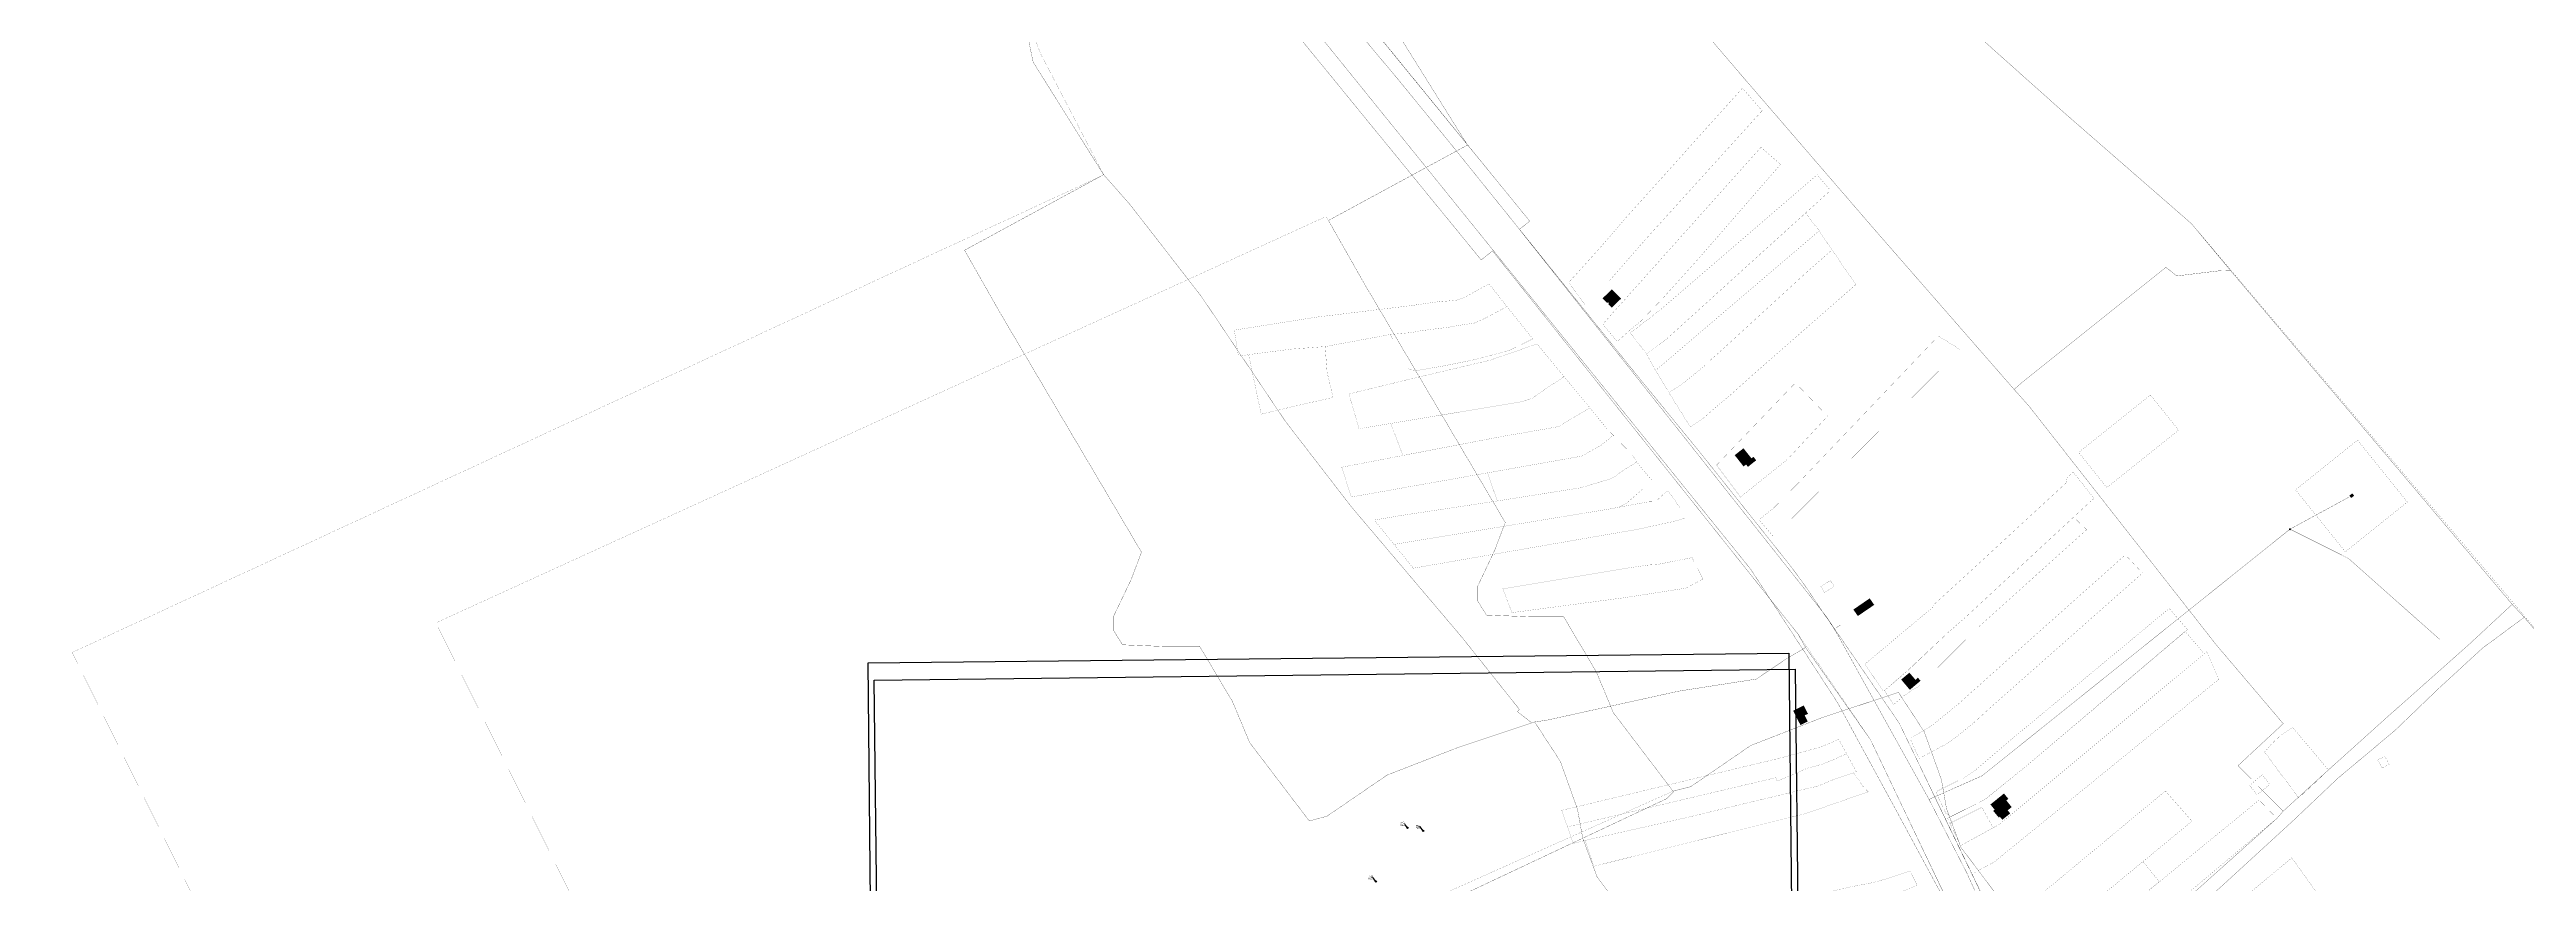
# Model space of a CAD drawing. Header units: millimetres. Extents: x 1265826 to 1360210, y 383897 to 506623.
# Drawn here: x 1306553 to 1308423, y 440328 to 440959 of the extents above; entities that cross this region are included whole.
import ezdxf
from ezdxf.enums import TextEntityAlignment as Align

# ---------------------------------------------------------------- set-up
doc = ezdxf.new("R2018")
doc.units = ezdxf.units.MM
doc.layers.add('14', color=7, linetype='Continuous')
doc.layers.add('Электрика', color=7, linetype='Continuous')
doc.styles.get("Standard").update_dxf_attribs({"font": 'Arial.ttf'})
picture_1 = doc.add_image_def('image6.png', size_in_pixel=(1920, 1080))
picture_2 = doc.add_image_def('image7.png', size_in_pixel=(1920, 1080))

# ---------------------------------------------------------------- blocks, each defined once
blk = doc.blocks.new('*U146')
at = {"color": 0}
for points in [[(-2.3, 3), (-3.4, 3)], [(0, 0), (-2.3, 3)]]:
    blk.add_lwpolyline(points, dxfattribs=at)
blk.add_circle((0, 0), 0.5, dxfattribs=at)
at = {"color": 0, "flags": 8}
blk.add_attdef('SL_NAME', text='', height=1.25, dxfattribs=at).set_placement((-2.5, 2.7), align=Align.TOP_RIGHT)
blk.add_attdef('SL_NUM', text='', height=1.25, dxfattribs=at).set_placement((-2.5, 3.3), align=Align.BOTTOM_RIGHT)

msp = doc.modelspace()

# ---------------------------------------------------------------- hatches: boundary and pattern name
at = {"layer": '14', "linetype": 'Continuous'}
for points in [[(1307725.7, 440770.6), (1307729, 440767.3), (1307729.7, 440767.9), (1307730.6, 440767.1), (1307729.9, 440766.4), (1307732.6, 440763.7), (1307739.5, 440770.5), (1307732.6, 440777.4)], [(1307825.5, 440652.1), (1307829.6, 440646.9), (1307832.1, 440643.7), (1307834, 440645.2), (1307835.4, 440643.4), (1307840, 440647.1), (1307841.5, 440648.2), (1307839.5, 440650.8), (1307838, 440649.6), (1307832, 440657.2)], [(1308291.8, 440623.1), (1308293, 440621.5), (1308290.9, 440619.9), (1308289.7, 440621.6)], [(1308244.7, 440595.5), (1308244.9, 440595.5), (1308245.1, 440595.6), (1308245.3, 440595.8), (1308245.4, 440596), (1308245.4, 440596.2), (1308245.4, 440596.4), (1308245.3, 440596.6), (1308245.1, 440596.8), (1308244.9, 440596.8), (1308244.7, 440596.9), (1308244.5, 440596.8), (1308244.3, 440596.8), (1308244.1, 440596.6), (1308244.1, 440596.4), (1308244, 440596.2), (1308244.1, 440596), (1308244.1, 440595.8), (1308244.3, 440595.6), (1308244.5, 440595.5)], [(1307915.1, 440535.4), (1307918.4, 440530.7), (1307930.6, 440539), (1307927.3, 440543.8)], [(1307957.3, 440487.6), (1307951.2, 440482.5), (1307955.7, 440477.2), (1307957.6, 440474.9), (1307959.4, 440476.4), (1307963.7, 440480), (1307965.6, 440481.6), (1307963.7, 440483.8), (1307961.9, 440482.2)], [(1307869.7, 440458.9), (1307875.1, 440448.2), (1307880.4, 440450.9), (1307878.1, 440455.5), (1307880.6, 440456.7), (1307877.5, 440462.8)], [(1308018.6, 440388.1), (1308021.8, 440384.2), (1308020.7, 440383.3), (1308024.8, 440378.4), (1308025.6, 440379), (1308027.5, 440376.7), (1308033.3, 440381.4), (1308031.4, 440383.7), (1308034.4, 440386.2), (1308030.4, 440391.2), (1308031.9, 440392.4), (1308028.7, 440396.3)]]:
    msp.add_hatch(color=12, dxfattribs=at).paths.add_polyline_path(points)

# ---------------------------------------------------------------- linework, layer by layer
at = {"layer": '14', "color": 7, "const_width": 0.08, "flags": 128}
for points in [[(1306569.9, 440503), (1307346, 440862.6), (1307348.8, 440864.1), (1307301.4, 440955.2), (1307297, 440966.5), (1307294.4, 440982.1), (1307312.5, 441017.1), (1307405.1, 441079.8), (1307290.9, 441205), (1307271.4, 441203.3), (1307216.1, 441218.8), (1307003.8, 441382.2), (1306780.2, 441551.3), (1306168, 441277.1)], [(1307823.3, 441135.1), (1308075.8, 440909.5), (1308170.3, 440827.1), (1308398.1, 440558.6), (1308548.1, 440380.5), (1308565.2, 440346.1), (1308575.6, 440310.1), (1308545.6, 440273.2), (1308523.5, 440246), (1308469, 440164.8), (1308624, 439889.8), (1308631.8, 439875.3), (1309027.3, 439540), (1309282.1, 439679.2), (1309385, 439746), (1309447, 439816.6), (1309456.9, 439865.1), (1309500.9, 439922.2), (1309518.6, 439993.5)], [(1308933.4, 439075.8), (1308927.3, 439089.5), (1308921.9, 439097.2), (1308890.6, 439140.9), (1308884.8, 439136.1), (1308857.9, 439175.9), (1308861.2, 439178.9), (1308682.5, 439332.9), (1308589.4, 439436), (1308456.4, 439610.3), (1308253.4, 439903.5), (1308102.7, 440136.4), (1308055.1, 440230), (1307949.6, 440449.6), (1307893.4, 440531.7), (1307662.8, 440822.8), (1307670.6, 440829), (1307442.9, 441108)], [(1307407.3, 441077.3), (1307633.9, 440799.7), (1307642.5, 440806.5), (1307873.2, 440516.9), (1307927.9, 440437.1), (1308032.3, 440218.6), (1308079.3, 440122.9), (1308233.5, 439890.2), (1308436.3, 439596.3), (1308571.6, 439420), (1308665.7, 439314.4), (1308841.6, 439161.5), (1308846.5, 439165.9), (1308873.1, 439126.6), (1308867.3, 439121.8), (1308903.3, 439077)], [(1307712.6, 440765.7), (1307730.6, 440783.8), (1307735.6, 440789.5), (1307737.8, 440792), (1307739.9, 440794.4), (1307758.2, 440815.4), (1307844.6, 440910.8), (1307846.1, 440912.4), (1307831.2, 440929.5), (1307742.4, 440830.6), (1307731.2, 440817.5), (1307724.5, 440809.8), (1307699.9, 440782.5), (1307712.6, 440765.7)], [(1307725.8, 440751.2), (1307736.6, 440737.9), (1307747.2, 440747.5), (1307754.2, 440753.1), (1307771.4, 440771), (1307798.9, 440801.6), (1307860, 440871.9), (1307845.2, 440884.8), (1307725.8, 440751.2)], [(1307746.7, 440744.6), (1307758.8, 440728.6), (1307774.6, 440740.5), (1307897.7, 440852.2), (1307887.6, 440864), (1307768.9, 440761.7), (1307746.7, 440744.6)], [(1306844.6, 440525.4), (1306976.9, 440258.7), (1307063.8, 440078), (1307778.8, 440398.2), (1307733.8, 440457.4), (1307720.8, 440488.5), (1307696.2, 440530), (1307670.3, 440530), (1307637.9, 440531.3), (1307631.4, 440541.7), (1307631.4, 440553.3), (1307644.3, 440580.6), (1307652.1, 440601.3), (1307545.8, 440781.5), (1307518.6, 440829.5), (1307516.8, 440832.5), (1306844.6, 440525.4)], [(1307765.6, 440716.1), (1307889.2, 440821.7), (1307878.9, 440835.1), (1307869.8, 440826.9), (1307774.6, 440740.5), (1307758.8, 440728.6), (1307765.6, 440716.1)], [(1307765.6, 440716.1), (1307775.7, 440699.3), (1307786.1, 440706.1), (1307803, 440720), (1307806.9, 440723.8), (1307819.4, 440735), (1307881.2, 440791.7), (1307898.9, 440807.3), (1307889.2, 440821.7), (1307765.6, 440716.1)], [(1307898.9, 440807.3), (1307881.2, 440791.7), (1307819.4, 440735), (1307806.9, 440723.8), (1307803, 440720), (1307786.1, 440706.1), (1307775.7, 440699.3), (1307791.9, 440673.5), (1307801.7, 440680), (1307809.4, 440686.9), (1307821.6, 440697.2), (1307843, 440716.3), (1307916.8, 440781), (1307898.9, 440807.3)], [(1307447.5, 440746.6), (1307450.6, 440727), (1307458.3, 440728.1), (1307490.7, 440732.3), (1307516.1, 440734.2), (1307565.3, 440743.3), (1307579.2, 440744.6), (1307586.4, 440745.6), (1307586.4, 440745.9), (1307609.8, 440748.9), (1307621.5, 440750.9), (1307628.6, 440751.9), (1307636.1, 440755.2), (1307653.4, 440764.4), (1307640.1, 440781.3), (1307638.7, 440781), (1307621.3, 440771.3), (1307615.4, 440769.3), (1307604.1, 440768.2), (1307604.1, 440768.5), (1307580.6, 440765.1), (1307509.9, 440756.5), (1307447.5, 440746.6)], [(1307565.3, 440743.3), (1307577.9, 440718), (1307580.9, 440716.6), (1307585.4, 440716.1), (1307603.1, 440719.1), (1307627.2, 440723.9), (1307646.8, 440729), (1307655.2, 440731.3), (1307672.9, 440740), (1307653.4, 440764.4), (1307636.1, 440755.2), (1307628.6, 440751.9), (1307621.5, 440750.9), (1307609.8, 440748.9), (1307586.4, 440745.9), (1307586.4, 440745.6), (1307579.2, 440744.6), (1307565.3, 440743.3)], [(1307458.3, 440728.1), (1307467.8, 440683.1), (1307489.5, 440688.3), (1307522.1, 440695.8), (1307517.6, 440714.7), (1307516.1, 440734.2), (1307490.7, 440732.3), (1307458.3, 440728.1)], [(1307696.4, 440711.5), (1307676.2, 440736.2), (1307640.6, 440723.9), (1307578.1, 440709.1), (1307534.1, 440698.4), (1307541.7, 440672.1), (1307663.8, 440692.4), (1307671.8, 440694.8), (1307696.4, 440711.5)], [(1307843.7, 440603.3), (1307854.8, 440590.4), (1307995.5, 440732), (1307979.2, 440742.2), (1307873.7, 440631.4), (1307854.9, 440612.3), (1307843.7, 440603.3)], [(1307650.4, 440666.4), (1307672.6, 440670.2), (1307675.3, 440670.7), (1307676.3, 440670.9), (1307681.4, 440671.7), (1307692.6, 440673.8), (1307716, 440688), (1307714.2, 440690.1), (1307713.1, 440691.6), (1307699, 440708.5), (1307696.4, 440711.5), (1307671.8, 440694.8), (1307663.8, 440692.4), (1307613.4, 440684), (1307565.7, 440676.1), (1307574.8, 440651.9), (1307650.4, 440666.4)], [(1307831.1, 440621.6), (1307865.5, 440649.2), (1307895.5, 440681.6), (1307871.2, 440706.8), (1307811.7, 440644.6), (1307829.9, 440620.3), (1307831.1, 440621.6)], [(1308139.3, 440697.6), (1308085.1, 440654.2), (1308106.4, 440627.6), (1308160.6, 440671), (1308139.3, 440697.6)], [(1307733.7, 440667.1), (1307729.2, 440671.8), (1307717.5, 440685.9), (1307716, 440688), (1307692.6, 440673.8), (1307681.4, 440671.7), (1307676.3, 440670.9), (1307675.3, 440670.7), (1307672.6, 440670.2), (1307650.4, 440666.4), (1307528.6, 440643), (1307535.9, 440620.5), (1307709.3, 440651.3), (1307712, 440652.4), (1307714.9, 440654.3), (1307724.4, 440659.6), (1307733.7, 440667.1)], [(1307733.7, 440667.1), (1307724.4, 440659.6), (1307714.9, 440654.3), (1307712, 440652.4), (1307709.3, 440651.3), (1307638.9, 440638.8), (1307646, 440617.5), (1307709.2, 440627.5), (1307732.8, 440634.6), (1307740.4, 440640), (1307751.3, 440647), (1307748.4, 440652), (1307733.7, 440667.1)], [(1308248.9, 440625.9), (1308286.5, 440579.1), (1308333.3, 440616.7), (1308295.7, 440663.5), (1308248.9, 440625.9)], [(1307751.3, 440647), (1307740.4, 440640), (1307732.8, 440634.6), (1307709.2, 440627.5), (1307646, 440617.5), (1307573.3, 440606.5), (1307553.2, 440603.1), (1307568.1, 440584.7), (1307729.4, 440611.2), (1307738.2, 440612.8), (1307744.5, 440616.5), (1307755.9, 440626.5), (1307762.7, 440633.3), (1307758.7, 440638), (1307751.3, 440647)], [(1307923.8, 440494.3), (1307937.7, 440473.6), (1307955.4, 440488.8), (1307986.1, 440517.7), (1307999.9, 440529.8), (1308093.8, 440616.9), (1308096.7, 440619.4), (1308081, 440639.3), (1308076.5, 440635.3), (1308075.7, 440631.2), (1308015.7, 440575.8), (1307975.4, 440538.8), (1307975, 440537.2), (1307923.8, 440494.3)], [(1307775.2, 440625.1), (1307772.2, 440623.1), (1307765.4, 440616.9), (1307763.1, 440616.9), (1307760.1, 440616.8), (1307757.1, 440616.3), (1307729.4, 440611.2), (1307568.1, 440584.7), (1307582.7, 440566.7), (1307732.4, 440592.7), (1307751.8, 440596), (1307779.5, 440602.1), (1307788, 440604.6), (1307784.1, 440612.4), (1307775.2, 440625.1)], [(1307999.9, 440529.8), (1307986.1, 440517.7), (1307973.5, 440505.8), (1307958.7, 440491.8), (1307955.4, 440488.8), (1307952.3, 440486.1), (1307945, 440479.8), (1307938.5, 440474.3), (1307945.3, 440463.6), (1307953.7, 440470.8), (1307965, 440478), (1308009, 440521.8), (1308091.2, 440595.8), (1308081.3, 440605.3), (1308041.1, 440568), (1307999.9, 440529.8)], [(1307793.2, 440574.7), (1307767.4, 440569.6), (1307760.3, 440569.1), (1307745.7, 440567), (1307650.3, 440551.1), (1307657.2, 440533.1), (1307742, 440544.4), (1307788.5, 440551.6), (1307801.4, 440558.5), (1307793.2, 440574.7)], [(1307964.7, 440422.9), (1307985.8, 440434.2), (1307991.6, 440438.3), (1308006, 440449.9), (1308018.3, 440461.2), (1308133.3, 440563), (1308120.4, 440576.8), (1308038.6, 440503.8), (1307993.6, 440463.5), (1307974, 440447.6), (1307957.9, 440437.9), (1307960.2, 440432.7), (1307962.3, 440428), (1307964.7, 440422.9)], [(1307897.5, 440557.4), (1307890.4, 440552.6), (1307893.4, 440548.3), (1307900.4, 440553.1), (1307897.5, 440557.4)], [(1307987.4, 440378.5), (1308006.7, 440388), (1308014.6, 440392.1), (1308046.2, 440417.7), (1308167.3, 440520.3), (1308153.5, 440536.3), (1308033.8, 440436.9), (1308007.5, 440414.4), (1307997.4, 440407.7), (1307977.4, 440397.8), (1307978.8, 440394.2), (1307984.9, 440381.3), (1307985.9, 440381.7), (1307987.4, 440378.5)], [(1307986.1, 440377.7), (1307987.9, 440373.9), (1308012.1, 440386), (1308020.5, 440370.5), (1308025.3, 440373.1), (1308179.9, 440502), (1308165.6, 440519), (1308046.2, 440417.7), (1308016.4, 440393.5), (1308014.6, 440392.1), (1308006.7, 440388), (1307986.1, 440377.7)], [(1306508.1, 440152.2), (1306560.1, 440199.2), (1306608.2, 440203.2), (1306702.1, 440236.2), (1306569.9, 440503)], [(1308021, 440344.4), (1308190.8, 440482.6), (1308181.8, 440503.6), (1308025.3, 440373.1), (1307996, 440357), (1308006.2, 440336.6), (1308021, 440344.4)], [(1307694.8, 440383.8), (1307699.1, 440371.2), (1307856.6, 440408.4), (1307857.4, 440405.8), (1307862.4, 440407.8), (1307879.9, 440415.4), (1307891.2, 440418.5), (1307900, 440422), (1307909.9, 440426.5), (1307904, 440437.3), (1307889.7, 440431.3), (1307857.3, 440422.6), (1307698.1, 440384.5), (1307694.8, 440383.8)], [(1308251.4, 440393.1), (1308273.7, 440414.2), (1308246.6, 440446.5), (1308238.7, 440441.2), (1308231, 440434.1), (1308225.6, 440427.8), (1308235.8, 440413.7), (1308251.4, 440393.1)], [(1307699.1, 440371.2), (1307703.3, 440358.6), (1307712.4, 440361), (1307787.2, 440377.8), (1307883.6, 440401), (1307887.7, 440401.8), (1307900.1, 440407), (1307915.2, 440412), (1307917.2, 440413.1), (1307909.9, 440426.5), (1307900, 440422), (1307891.2, 440418.5), (1307879.9, 440415.4), (1307862.4, 440407.8), (1307857.4, 440405.8), (1307856.6, 440408.4), (1307699.1, 440371.2)], [(1308316.2, 440424.7), (1308311, 440421.7), (1308314.4, 440415.7), (1308319.6, 440418.6), (1308316.2, 440424.7)], [(1307926.1, 440397.7), (1307921.8, 440402.3), (1307918.7, 440407.3), (1307915.2, 440412), (1307900.1, 440407), (1307887.7, 440401.8), (1307883.6, 440401), (1307787.2, 440377.8), (1307712.4, 440361), (1307718.9, 440341.4), (1307868.5, 440378.7), (1307879.1, 440381.3), (1307926.1, 440397.7)], [(1308022.8, 440300.2), (1308036.6, 440272.6), (1308063.7, 440287.2), (1308082.9, 440303.1), (1308170.7, 440375.5), (1308150.6, 440398.3), (1308065, 440327.2), (1308050.1, 440315), (1308044.2, 440310.4), (1308035.7, 440306.6), (1308022.8, 440300.2)], [(1308214.2, 440402.5), (1308219.8, 440395.5), (1308229.5, 440403.3), (1308223.7, 440410.5), (1308214.2, 440402.5)], [(1307987.9, 440373.9), (1307996, 440357), (1308020.5, 440370.5), (1308012.1, 440386), (1307987.9, 440373.9)], [(1308060.8, 440229.5), (1308083.7, 440243.1), (1308087.4, 440246.6), (1308093.8, 440251.3), (1308093.2, 440251.9), (1308099.1, 440256.1), (1308116.9, 440272), (1308114.1, 440276.1), (1308234.8, 440377.6), (1308221.4, 440391.5), (1308101.2, 440292.9), (1308066.2, 440264.1), (1308048.1, 440250.8), (1308060.8, 440229.5)], [(1308036.6, 440272.6), (1308048.1, 440250.8), (1308066.2, 440264.1), (1308101.2, 440292.9), (1308146, 440329.7), (1308133.7, 440345), (1308082.9, 440303.1), (1308063.7, 440287.2), (1308036.6, 440272.6)], [(1308246.1, 440347.8), (1308167.6, 440282.5), (1308171.9, 440276.8), (1308180.7, 440278.8), (1308202.1, 440278.2), (1308219.3, 440265), (1308257.8, 440283.3), (1308263.1, 440278.7), (1308284.1, 440294.5), (1308246.1, 440347.8)], [(1307775.7, 440277.2), (1307837.2, 440290.6), (1307889.6, 440303.5), (1307922.9, 440311.7), (1307943.2, 440318.7), (1307963.1, 440327.2), (1307959.6, 440334.3), (1307957.6, 440337.7), (1307943.2, 440332.9), (1307930.4, 440329.2), (1307913.6, 440326), (1307828.3, 440306.3), (1307769.6, 440292.2), (1307775.7, 440277.2)]]:
    msp.add_lwpolyline(points, dxfattribs=at)
at = {"layer": '14', "color": 12, "const_width": 0.17, "flags": 128}
for points in [[(1308042.6, 440707.3), (1308096.8, 440750.7), (1308151, 440794.1), (1308159.2, 440787.6), (1308191.6, 440791.5), (1308199.8, 440791.7), (1308170.3, 440827.1), (1308075.8, 440909.5), (1307823.3, 441135.1), (1307668.2, 441312), (1307644.1, 441320.6), (1307563.4, 441243.3), (1307569.3, 441233.6), (1307573.1, 441225.9), (1307569.1, 441222.9), (1307595.2, 441207.7), (1307631.5, 441163.6), (1307710.6, 441079.3), (1307833.8, 440935.4), (1307931, 440822.6), (1308036.4, 440701.8), (1308042.6, 440707.3)], [(1307823.3, 441135.1), (1308075.8, 440909.5), (1308170.3, 440827.1), (1308199.8, 440791.7), (1308412.5, 440539.4), (1308421.6, 440529.6), (1308548.1, 440380.5), (1308565.2, 440346.1), (1308575.6, 440310.1), (1308523.5, 440246), (1308469, 440164.8), (1308631.8, 439875.3), (1309027.3, 439540), (1309215.9, 439386), (1309249.2, 439337.6), (1309277.5, 439296.4), (1309319.7, 439222.6), (1309427.1, 439265.6), (1309462.9, 439276.2), (1309689.9, 439366.6)], [(1307456.2, 441092.3), (1307670.6, 440829), (1307662.8, 440822.8)], [(1308935.2, 439072.3), (1308927.3, 439089.5), (1308921.9, 439097.2), (1308890.6, 439140.9), (1308884.8, 439136.1), (1308857.9, 439175.9), (1308861.2, 439178.9), (1308747, 439277.6), (1308682.5, 439332.9), (1308589.4, 439436), (1308456.4, 439610.3), (1308253.4, 439903.5), (1308102.7, 440136.4), (1308063.4, 440213.6), (1308057.8, 440225.3), (1307949.6, 440449.6), (1307893.4, 440531.7), (1307662.8, 440822.8), (1307670.6, 440829), (1307456.2, 441092.3)], [(1307672.2, 440449.8), (1307674.3, 440450.5), (1307683.4, 440451.8), (1307783.2, 440473.8), (1307841.6, 440482.9), (1307864.9, 440498.5), (1307878.9, 440506.8), (1307873.2, 440516.9), (1307642.5, 440806.5), (1307633.9, 440799.7), (1307407.3, 441077.3), (1307312.5, 441017.1), (1307294.4, 440982.1), (1307291.6, 440968.4), (1307295.6, 440949.2), (1307348.8, 440864.1), (1307368.3, 440842.1), (1307422.7, 440772), (1307486.3, 440677.4), (1307535.8, 440613.2), (1307619.8, 440514), (1307662.7, 440460.1), (1307661.3, 440458.3), (1307672.2, 440449.8)], [(1307407.3, 441077.3), (1307633.9, 440799.7), (1307642.5, 440806.5), (1307873.2, 440516.9), (1307878.9, 440506.8), (1307927.9, 440437.1), (1308033, 440216.7), (1308038.2, 440206.7), (1308079.3, 440122.9), (1308233.5, 439890.2), (1308354.8, 439714.1), (1308436.3, 439596.3), (1308521.2, 439493.2), (1308531.3, 439475.9), (1308541.7, 439458.1), (1308545, 439452.9), (1308571.6, 439420), (1308665.7, 439314.4), (1308841.6, 439161.5), (1308846.5, 439165.9), (1308873.1, 439126.6), (1308867.3, 439121.8), (1308903.3, 439077)], [(1307662.8, 440822.8), (1307893.4, 440531.7), (1307949.6, 440449.6), (1308057.8, 440225.3), (1308083.7, 440243.1), (1308116.9, 440272), (1308234.8, 440377.6), (1308239.6, 440383.1), (1308205.4, 440417.4), (1308239.6, 440449.2), (1308189, 440508.8), (1308047.7, 440689.1), (1308036.4, 440701.8), (1307931, 440822.6), (1307833.8, 440935.4), (1307710.6, 441079.3)], [(1307567.8, 440295.3), (1307774, 440392.5), (1307779.2, 440397.7), (1307778.8, 440398.2), (1307733.8, 440457.4), (1307720.8, 440488.5), (1307696.2, 440530), (1307670.3, 440530), (1307637.9, 440531.3), (1307631.4, 440541.7), (1307631.4, 440553.3), (1307644.3, 440580.6), (1307652.1, 440601.3), (1307545.8, 440781.5), (1307518.6, 440829.5), (1307623.6, 440886.5), (1307570.4, 440971.7)], [(1307271, 440759.1), (1307377.4, 440578.8), (1307369.6, 440558.1), (1307356.6, 440530.9), (1307356.6, 440519.2), (1307363.1, 440508.8), (1307395.5, 440507.5), (1307421.4, 440507.5), (1307446.1, 440466), (1307459.1, 440434.9), (1307504.1, 440375.7), (1307517.4, 440379.2), (1307562.8, 440410.3), (1307615.9, 440431), (1307672.2, 440449.8), (1307661.3, 440458.3), (1307662.7, 440460.1), (1307619.8, 440514), (1307535.8, 440613.2), (1307486.3, 440677.4), (1307422.7, 440772), (1307368.3, 440842.1), (1307348.8, 440864.1), (1307243.8, 440807), (1307271, 440759.1)], [(1308191.6, 440791.5), (1308159.2, 440787.6), (1308151, 440794.1), (1308096.8, 440750.7), (1308042.6, 440707.3), (1308036.4, 440701.8), (1308047.7, 440689.1), (1308189, 440508.8), (1308239.6, 440449.2), (1308205.4, 440417.4), (1308239.6, 440383.1), (1308273.7, 440414.2), (1308317.8, 440453.9), (1308379.6, 440508.8), (1308412.5, 440539.4), (1308199.8, 440791.7), (1308191.6, 440791.5)], [(1308082.7, 440223.6), (1308135.9, 440276.7), (1308159.8, 440295.2), (1308173.9, 440308.8), (1308247.2, 440376), (1308280.9, 440408), (1308323.9, 440444), (1308357.6, 440476.4), (1308390, 440506.2), (1308421.6, 440529.6), (1308412.5, 440539.4), (1308379.6, 440508.8), (1308317.8, 440453.9), (1308273.7, 440414.2), (1308239.6, 440383.1), (1308234.8, 440377.6), (1308116.9, 440272), (1308083.7, 440243.1), (1308057.8, 440225.3), (1308063.4, 440213.6), (1308082.7, 440223.6)], [(1308548.1, 440380.5), (1308421.6, 440529.6), (1308390, 440506.2), (1308357.6, 440476.4), (1308323.9, 440444), (1308280.9, 440408), (1308247.2, 440376), (1308173.9, 440308.8), (1308159.8, 440295.2), (1308161.1, 440282.1), (1308165.3, 440273.5), (1308180.4, 440271.6), (1308201.3, 440269.3), (1308234.4, 440250.8)], [(1307706.7, 440384.4), (1307710.6, 440362.7), (1307721.5, 440333.3), (1307751.8, 440292.8), (1307747.6, 440267.7), (1307781.9, 440224.9), (1307835.1, 440171.2), (1307928.4, 440195.1), (1307970.1, 440204.4), (1308033, 440216.7), (1307927.9, 440437.1), (1307878.9, 440506.8), (1307864.9, 440498.5), (1307841.6, 440482.9), (1307783.2, 440473.8), (1307683.4, 440451.8), (1307674.3, 440450.5), (1307677.9, 440445), (1307693.7, 440420.7), (1307706.7, 440384.4)], [(1308026.6, 440315.3), (1307996.2, 440355.7), (1307985.3, 440385.1), (1307981.5, 440406.8), (1307968.5, 440443.1), (1307952.6, 440467.4), (1307949, 440472.9), (1307947, 440472.2), (1307890.7, 440453.5), (1307837.5, 440432.7), (1307792.2, 440401.6), (1307778.8, 440398.2), (1307779.2, 440397.7), (1307774, 440392.5), (1307567.8, 440295.3)]]:
    msp.add_lwpolyline(points, dxfattribs=at)
at = {"layer": '14', "color": 92, "const_width": 0.17, "flags": 128}
for points in [[(1307807.8, 440101.7), (1307796.1, 440158.3), (1307934.7, 440197.1), (1308034.6, 440221.8), (1307948, 440382.4), (1307902.9, 440465.3), (1307837.6, 440565.7), (1307597.1, 440863.8), (1307421.7, 441081), (1307303.4, 441090.4), (1307260.5, 441083.9)], [(1308048.7, 440231.2), (1308000.5, 440336.7), (1307972.1, 440392), (1307902, 440518.4), (1307898, 440524.6), (1307877.2, 440555.3), (1307866.7, 440569.4), (1307799.1, 440654.3), (1307751, 440713.2), (1307609.8, 440888.8), (1307570.6, 440936.8), (1307456.3, 441073.5)], [(1307725.7, 440770.6), (1307729, 440767.3), (1307729.7, 440767.9), (1307730.6, 440767.1), (1307729.9, 440766.4), (1307732.6, 440763.7), (1307739.5, 440770.5), (1307732.6, 440777.4), (1307725.7, 440770.6)], [(1308291.4, 440621.6), (1308244.7, 440596.2)], [(1308291.8, 440623.1), (1308293, 440621.5), (1308290.9, 440619.9), (1308289.7, 440621.6), (1308291.8, 440623.1)], [(1307972.1, 440392), (1308012.2, 440409.8), (1308244.7, 440596.2), (1308289, 440574), (1308357.7, 440512.9)], [(1308244.7, 440595.5), (1308244.9, 440595.5), (1308245.1, 440595.6), (1308245.3, 440595.8), (1308245.4, 440596), (1308245.4, 440596.2), (1308245.4, 440596.4), (1308245.3, 440596.6), (1308245.1, 440596.8), (1308244.9, 440596.8), (1308244.7, 440596.9), (1308244.5, 440596.8), (1308244.3, 440596.8), (1308244.1, 440596.6), (1308244.1, 440596.4), (1308244, 440596.2), (1308244.1, 440596), (1308244.1, 440595.8), (1308244.3, 440595.6), (1308244.5, 440595.5), (1308244.7, 440595.5)], [(1307901.9, 440521.5), (1307905.1, 440523.8)], [(1307869.7, 440458.9), (1307875.1, 440448.2), (1307880.4, 440450.9), (1307878.1, 440455.5), (1307880.6, 440456.7), (1307877.5, 440462.8), (1307869.7, 440458.9)], [(1308018.6, 440388.1), (1308021.8, 440384.2), (1308020.7, 440383.3), (1308024.8, 440378.4), (1308025.6, 440379), (1308027.5, 440376.7), (1308033.3, 440381.4), (1308031.4, 440383.7), (1308034.4, 440386.2), (1308030.4, 440391.2), (1308031.9, 440392.4), (1308028.7, 440396.3), (1308018.6, 440388.1)]]:
    msp.add_lwpolyline(points, dxfattribs=at)
at = {"layer": '14', "color": 31, "const_width": 0.17, "flags": 128}
for points in [[(1307825.5, 440652.1), (1307829.6, 440646.9), (1307832.1, 440643.7), (1307834, 440645.2), (1307835.4, 440643.4), (1307840, 440647.1), (1307841.5, 440648.2), (1307839.5, 440650.8), (1307838, 440649.6), (1307832, 440657.2), (1307825.5, 440652.1)], [(1307957.3, 440487.6), (1307951.2, 440482.5), (1307955.7, 440477.2), (1307957.6, 440474.9), (1307959.4, 440476.4), (1307963.7, 440480), (1307965.6, 440481.6), (1307963.7, 440483.8), (1307961.9, 440482.2), (1307957.3, 440487.6)]]:
    msp.add_lwpolyline(points, dxfattribs=at)
at = {"layer": '14', "color": 172, "const_width": 0.17, "flags": 128}
msp.add_lwpolyline([(1307915.1, 440535.4), (1307918.4, 440530.7), (1307930.6, 440539), (1307927.3, 440543.8), (1307915.1, 440535.4)], dxfattribs=at)

# ---------------------------------------------------------------- block references
at = {"layer": 'Электрика'}
ref = msp.add_blockref('*U146', (1307578.3, 440370.5), dxfattribs=dict(at, rotation=359.1477520332956))
lines = msp.add_mtext('№2', dxfattribs={"layer": '0', "color": 0, "insert": (1307575.9, 440373.8), "char_height": 1.25, "width": 2.629, "attachment_point": 9, "rotation": 359.1478, "bg_fill": 3, "box_fill_scale": 1.1, "bg_fill_color": 256, "bg_fill_transparency": 0})
ref.add_attrib('SL_NUM', '', (1307575.9, 440373.8)).embed_mtext(lines)
lines = msp.add_mtext('П23', dxfattribs={"layer": '0', "color": 0, "insert": (1307575.9, 440373.2), "char_height": 1.25, "attachment_point": 3, "rotation": 359.1478, "bg_fill": 3, "box_fill_scale": 1.1, "bg_fill_color": 256, "bg_fill_transparency": 0})
ref.add_attrib('SL_NAME', '', (1307575.9, 440373.2)).embed_mtext(lines)
ref = msp.add_blockref('*U146', (1307590.1, 440368.1), dxfattribs=dict(at, rotation=359.1477520332956))
lines = msp.add_mtext('№2', dxfattribs={"layer": '0', "color": 0, "insert": (1307587.7, 440371.4), "char_height": 1.25, "width": 2.629, "attachment_point": 9, "rotation": 359.1478, "bg_fill": 3, "box_fill_scale": 1.1, "bg_fill_color": 256, "bg_fill_transparency": 0})
ref.add_attrib('SL_NUM', '', (1307587.7, 440371.4)).embed_mtext(lines)
lines = msp.add_mtext('П23', dxfattribs={"layer": '0', "color": 0, "insert": (1307587.7, 440370.8), "char_height": 1.25, "attachment_point": 3, "rotation": 359.1478, "bg_fill": 3, "box_fill_scale": 1.1, "bg_fill_color": 256, "bg_fill_transparency": 0})
ref.add_attrib('SL_NAME', '', (1307587.7, 440370.8)).embed_mtext(lines)
ref = msp.add_blockref('*U146', (1307554.4, 440330), dxfattribs=dict(at, rotation=359.1477520332956))
lines = msp.add_mtext('№1', dxfattribs={"layer": '0', "color": 0, "insert": (1307552, 440333.4), "char_height": 1.25, "attachment_point": 9, "rotation": 359.1478, "bg_fill": 3, "box_fill_scale": 1.1, "bg_fill_color": 256, "bg_fill_transparency": 0})
ref.add_attrib('SL_NUM', '', (1307552, 440333.4)).embed_mtext(lines)
lines = msp.add_mtext('П23', dxfattribs={"layer": '0', "color": 0, "insert": (1307552, 440332.8), "char_height": 1.25, "attachment_point": 3, "rotation": 359.1478, "bg_fill": 3, "box_fill_scale": 1.1, "bg_fill_color": 256, "bg_fill_transparency": 0})
ref.add_attrib('SL_NAME', '', (1307552, 440332.8)).embed_mtext(lines)

# ---------------------------------------------------------------- pictures from other files: only their frames are drawn
image = msp.add_image(picture_2, insert=(1307175.1, 440104), size_in_units=(695.3, 391.1), rotation=0.6079, dxfattribs=at)
image.dxf.flags = 7
image = msp.add_image(picture_1, insert=(1307180.2, 440090.9), size_in_units=(695.5, 391.2), rotation=0.6867, dxfattribs=dict(at, fade=35))
image.dxf.flags = 6

doc.saveas('drawing.dxf')
